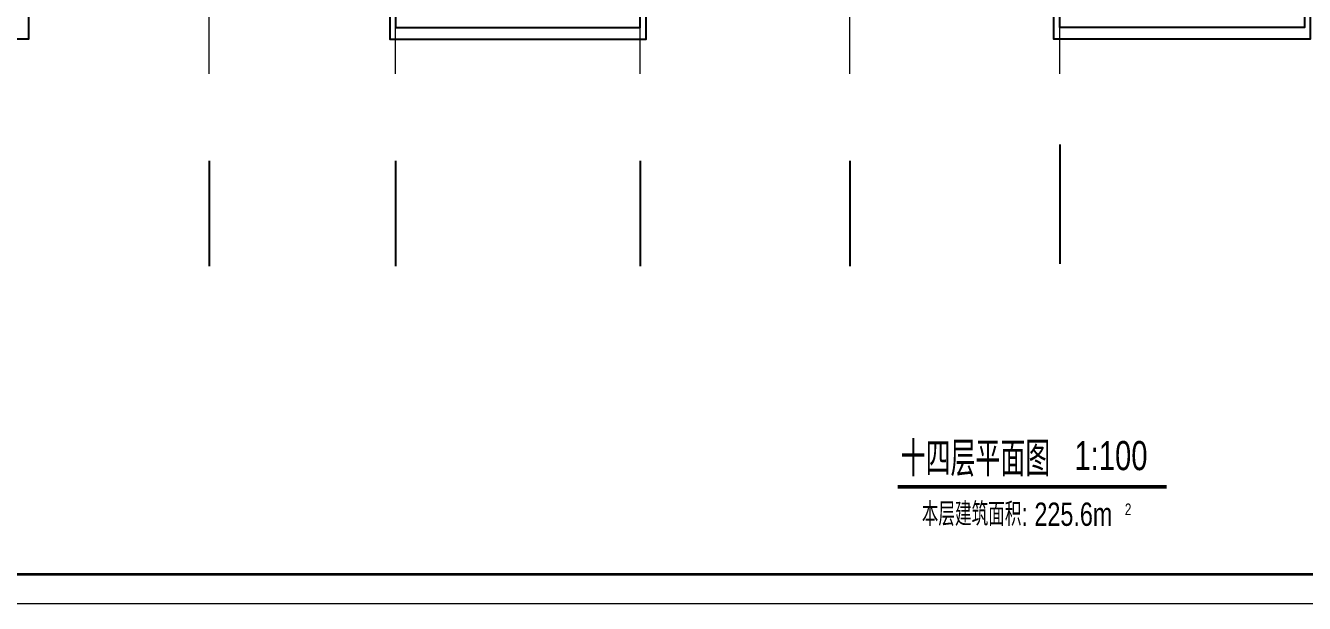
# Model space of a CAD drawing. Extents: x 1332633 to 1595679, y 264824 to 640777.
# Drawn here: x 1354982 to 1376932, y 480896 to 490816 of the extents above; entities that cross this region are included whole.
import ezdxf
from ezdxf.enums import TextEntityAlignment as Align

# ---------------------------------------------------------------- set-up
doc = ezdxf.new("R2010")
doc.units = 0
doc.header["$LTSCALE"] = 1000
doc.header["$MEASUREMENT"] = 0
doc.linetypes.add('DOTE', pattern=[2.42, 2, -0.2, 0.02, -0.2])
doc.layers.get('0').update_dxf_attribs({"linetype": 'CONTINUOUS'})
doc.layers.add('_公共_图框', color=4, linetype='CONTINUOUS', lineweight=5)
doc.layers.add('DOTE', color=1, linetype='DOTE', lineweight=13)
for name, color, linetype in [('A-Balcony(建筑阳台)', 32, 'CONTINUOUS'), ('A-Hz1汉字注明（平、立面、房间名称等）', 7, 'CONTINUOUS'), ('AXIS', 3, 'CONTINUOUS')]:
    doc.layers.add(name, color=color, linetype=linetype)
doc.styles.add('sunyat', font='3yromanc.shx', dxfattribs={"width": 0.75, "bigfont": '3yhztxt.shx'})
doc.styles.add('图框文字', font='SIMKAI.TTF')

# ---------------------------------------------------------------- blocks, each defined once
blk = doc.blocks.new('vvxv')
at = {"layer": '_公共_图框'}
blk.add_lwpolyline([(-63000, 0), (0, 0), (0, 29700), (-63000, 29700)], close=True, dxfattribs=at)
at = {"layer": '_公共_图框', "const_width": 50}
blk.add_lwpolyline([(-61750, 500), (-500, 500), (-500, 29200), (-61750, 29200)], close=True, dxfattribs=at)
at = {"layer": '_公共_图框', "style": '图框文字'}
for tag, height, p in [('建设单位', 250, (-2500, 19150)), ('合作单位', 250, (-2527, 16842)), ('项目名称', 250, (-2500, 15150)), ('项目编号', 250, (-2500, 13150)), ('建筑', 175, (-1300, 2800)), ('方案深化', 175, (-1300, 2450)), ('1:100', 175, (-1300, 2100)), ('20090705', 175, (-1300, 1750)), ('图号', 175, (-1300, 1225))]:
    blk.add_attdef(tag, text='', height=height, dxfattribs=at).set_placement(p, align=Align.MIDDLE_CENTER)

msp = doc.modelspace()

# ---------------------------------------------------------------- linework, layer by layer
at = {"layer": 'A-Balcony(建筑阳台)'}
for points in [[(1355032, 491585), (1355032, 490585), (1350632, 490585), (1350632, 490985)], [(1361232, 491585), (1361232, 490585), (1365632, 490585), (1365632, 491585)], [(1361332, 491585), (1361332, 490785), (1365532, 490785), (1365532, 491585)], [(1377032, 491585), (1377032, 490585), (1372632, 490585), (1372632, 491585)], [(1376932, 491585), (1376932, 490785), (1372732, 490785), (1372732, 491585)]]:
    msp.add_lwpolyline(points, dxfattribs=at)
at = {"layer": 'A-Hz1汉字注明（平、立面、房间名称等）', "const_width": 60, "elevation": 0}
msp.add_lwpolyline([(1369953, 482897), (1374567, 482897)], dxfattribs=at)
at = {"layer": 'AXIS'}
for p, q in [((1372732, 488773), (1372732, 486727)), ((1358132, 488493), (1358132, 486684)), ((1361332, 488493), (1361332, 486684)), ((1365532, 488493), (1365532, 486684)), ((1369132, 488493), (1369132, 486684))]:
    msp.add_line(p, q, dxfattribs=at)
at = {"layer": 'DOTE'}
for p, q in [((1361332, 489985), (1361332, 507019)), ((1365532, 489985), (1365532, 507019)), ((1369132, 489985), (1369132, 507019)), ((1372732, 489985), (1372732, 507019)), ((1358132, 489985), (1358132, 496785))]:
    msp.add_line(p, q, dxfattribs=at)

# ---------------------------------------------------------------- block references
msp.add_blockref('vvxv', (1401833, 480896))

# ---------------------------------------------------------------- texts
at = {"layer": 'A-Hz1汉字注明（平、立面、房间名称等）', "style": 'sunyat', "width": 0.75}
for s, height, p in [('十四层平面图', 600, (1370004, 483077, 0)), ('1:100', 500, (1372985, 483184))]:
    msp.add_text(s, height=height, dxfattribs=at).set_placement(p)
for s, height, p in [('本层建筑面积: 225.6m', 400, (1372000, 482228)), ('2', 200, (1373906, 482412, 0))]:
    msp.add_text(s, height=height, dxfattribs=at).set_placement(p, align=Align.CENTER)

doc.saveas('drawing.dxf')
